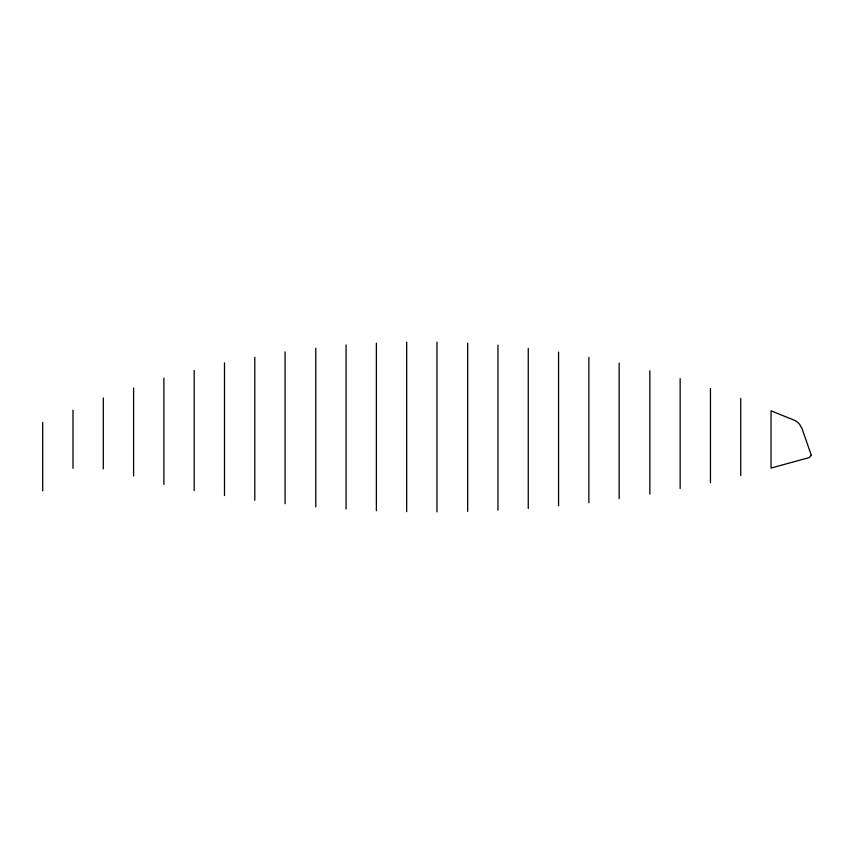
<?xml version="1.0" encoding="UTF-8"?>
<svg xmlns="http://www.w3.org/2000/svg" width="854" height="854" viewBox="0 0 854 854"><rect width="100%" height="100%" fill="white"/><g stroke="black" fill="none" stroke-linecap="round" stroke-linejoin="round"><path stroke-width="1.28" d="M42.7 490.986L42.7 422.484M740.749 398.487L740.749 475.614M710.453 388.495L710.453 482.585M680.147 378.6L680.147 488.52M649.851 370.828L649.851 494.156M619.161 363.142L619.161 498.608M588.865 357.452L588.865 502.782M558.559 352.083L558.559 505.803M528.263 348.325L528.263 508.472M497.967 345.123L497.967 510.222M467.672 343.233L467.672 511.418M436.97 342.155L436.97 511.888M406.675 342.112L406.675 511.599M376.379 343.18L376.379 510.788M346.083 344.963L346.083 509.037M315.777 348.165L315.777 506.945M285.087 351.88L285.087 503.668M254.791 357.25L254.791 500.22M224.495 362.854L224.495 495.544M194.189 370.455L194.189 490.57M163.893 378.108L163.893 484.57M133.598 388.004L133.598 475.988M103.302 397.9L103.302 468.878M72.996 410.176L72.996 468.312M811.3 455.321L809.176 457.595L771.045 468.067L771.045 410.795L793.846 420.061A14.518 14.518 0 0 1 799.504 424.192L802.023 428.548L811.3 455.321"/></g></svg>
